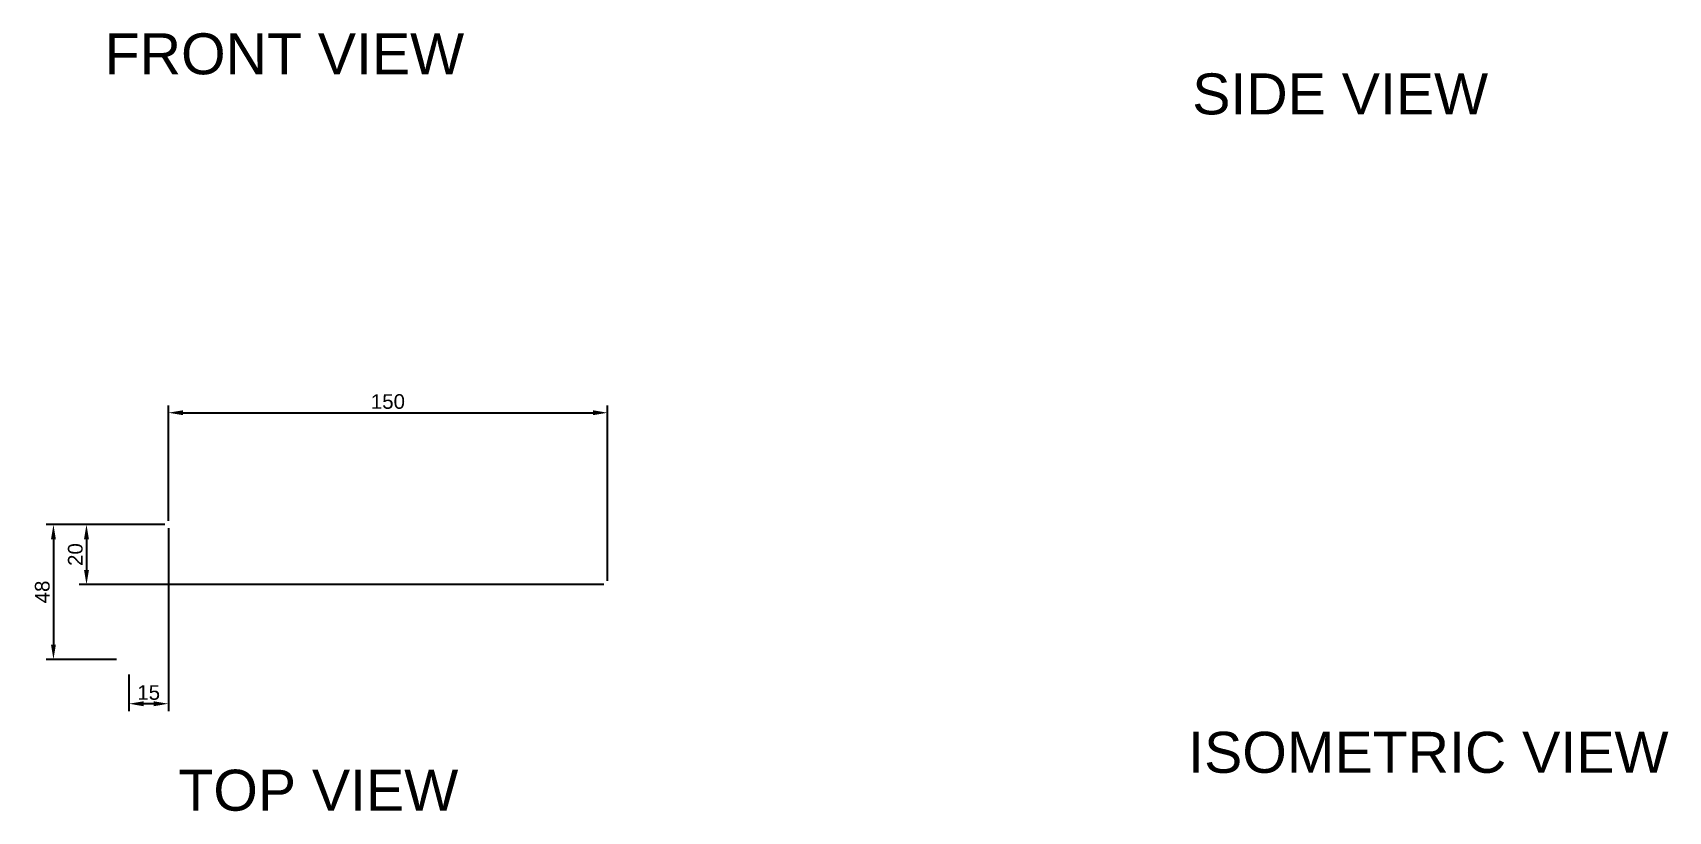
# Paper-space layout '8.1' of a CAD drawing. Header units: millimetres. Extents: x 2 to 282, y 38 to 171.
import ezdxf

# ---------------------------------------------------------------- set-up
doc = ezdxf.new("R2010")
doc.units = ezdxf.units.MM
doc.styles.get("Standard").update_dxf_attribs({"font": 'arial.ttf'})
doc.dimstyles.new('ISO-25', dxfattribs={"dimtxt": 2.5, "dimasz": 2.5, "dimexe": 1.25, "dimexo": 0.625, "dimtad": 1, "dimtxsty": 'Standard', "dimcen": 2.5, "dimadec": 0, "dimazin": 0, "dimtfac": 1, "dimtmove": 0, "dimatfit": 3, "dimfxl": 1, "dimarcsym": 0})

# ---------------------------------------------------------------- blocks, each defined once
blk = doc.blocks.new('*D24')
at = {"color": 0, "lineweight": -2, "transparency": 16777216}
for p, q in [((25.41, 87.47), (25.41, 107.19)), ((100.41, 77.22), (100.41, 107.19)), ((27.91, 105.94), (97.91, 105.94))]:
    blk.add_line(p, q, dxfattribs=at)
at = {"color": 0, "transparency": 16777216}
for points in [[(27.91, 106.36), (27.91, 105.52), (25.41, 105.94)], [(97.91, 106.36), (97.91, 105.52), (100.41, 105.94)]]:
    blk.add_solid(points, dxfattribs=at)
at = {"layer": 'Defpoints', "color": 0, "transparency": 16777216}
for p in [(100.41, 105.94), (25.41, 86.84), (100.41, 76.59)]:
    blk.add_point(p, dxfattribs=at)
at = {"color": 0, "transparency": 16777216, "insert": (62.91, 107.84), "char_height": 2.5, "attachment_point": 5}
blk.add_mtext('150', dxfattribs=at)
blk = doc.blocks.new('*D25')
at = {"color": 0, "lineweight": -2, "transparency": 16777216}
for p, q in [((24.79, 86.84), (4.54, 86.84)), ((5.79, 84.34), (5.79, 66.31)), ((16.53, 63.81), (4.54, 63.81))]:
    blk.add_line(p, q, dxfattribs=at)
at = {"color": 0, "transparency": 16777216}
for points in [[(5.37, 84.34), (6.2, 84.34), (5.79, 86.84)], [(5.37, 66.31), (6.2, 66.31), (5.79, 63.81)]]:
    blk.add_solid(points, dxfattribs=at)
at = {"layer": 'Defpoints', "color": 0, "transparency": 16777216}
for p in [(25.41, 86.84), (5.79, 63.81), (17.15, 63.81)]:
    blk.add_point(p, dxfattribs=at)
at = {"color": 0, "transparency": 16777216, "insert": (3.89, 75.33), "char_height": 2.5, "attachment_point": 5, "rotation": 90}
blk.add_mtext('48', dxfattribs=at)
blk = doc.blocks.new('*D26')
at = {"color": 0, "lineweight": -2, "transparency": 16777216}
for p, q in [((25.41, 86.22), (25.41, 54.99)), ((18.69, 61.21), (18.69, 54.99)), ((22.91, 56.24), (21.19, 56.24))]:
    blk.add_line(p, q, dxfattribs=at)
at = {"color": 0, "transparency": 16777216}
for points in [[(21.19, 56.66), (21.19, 55.82), (18.69, 56.24)], [(22.91, 56.66), (22.91, 55.82), (25.41, 56.24)]]:
    blk.add_solid(points, dxfattribs=at)
at = {"layer": 'Defpoints', "color": 0, "transparency": 16777216}
for p in [(25.41, 86.84), (18.69, 61.83), (18.69, 56.24)]:
    blk.add_point(p, dxfattribs=at)
at = {"color": 0, "transparency": 16777216, "insert": (22.05, 58.14), "char_height": 2.5, "attachment_point": 5}
blk.add_mtext('15', dxfattribs=at)
blk = doc.blocks.new('*D27')
at = {"color": 0, "lineweight": -2, "transparency": 16777216}
for p, q in [((24.79, 86.84), (10.18, 86.84)), ((11.43, 84.34), (11.43, 79.09)), ((99.79, 76.59), (10.18, 76.59))]:
    blk.add_line(p, q, dxfattribs=at)
at = {"color": 0, "transparency": 16777216}
for points in [[(11.01, 84.34), (11.85, 84.34), (11.43, 86.84)], [(11.01, 79.09), (11.85, 79.09), (11.43, 76.59)]]:
    blk.add_solid(points, dxfattribs=at)
at = {"layer": 'Defpoints', "color": 0, "transparency": 16777216}
for p in [(25.41, 86.84), (11.43, 76.59), (100.41, 76.59)]:
    blk.add_point(p, dxfattribs=at)
at = {"color": 0, "transparency": 16777216, "insert": (9.53, 81.72), "char_height": 2.5, "attachment_point": 5, "rotation": 90}
blk.add_mtext('20', dxfattribs=at)

psp = doc.layouts.new('8.1')

# ---------------------------------------------------------------- texts
for s, p in [('FRONT VIEW', (14.5508, 163.7351)), ('SIDE VIEW', (200.2819, 156.8898)), ('ISOMETRIC VIEW', (199.5886, 44.4443)), ('TOP VIEW', (27.1199, 37.9725))]:
    psp.add_text(s, height=7).set_placement(p)

# ---------------------------------------------------------------- dimensions: what is measured, and where the dimension line sits
dim = psp.add_linear_dim(base=(100.4117, 105.9387), p1=(25.4121, 86.844), p2=(100.4117, 76.5918), dimstyle='ISO-25', override={"dimlfac": -2})
dim.commit()
dim.dimension.update_dxf_attribs({"geometry": '*D24', "text_midpoint": (62.9119, 107.8402)})
for base, p2, text, picture, middle in [((5.7873, 63.8082), (17.1526, 63.8082), '48', '*D25', (3.8859, 75.3261)), ((11.4312, 76.5918), (100.4117, 76.5918), '20', '*D27', (9.5298, 81.7179))]:
    dim = psp.add_linear_dim(base=base, p1=(25.4121, 86.844), p2=p2, angle=90, text=text, dimstyle='ISO-25', override={"dimlfac": -2})
    dim.commit()
    dim.dimension.update_dxf_attribs({"geometry": picture, "text_midpoint": middle})
dim = psp.add_linear_dim(base=(18.6866, 56.2393), p1=(25.4121, 86.844), p2=(18.6866, 61.8341), text='15', dimstyle='ISO-25', override={"dimlfac": -2})
dim.commit()
dim.dimension.update_dxf_attribs({"geometry": '*D26', "text_midpoint": (22.0494, 58.1407)})

doc.saveas('drawing.dxf')
